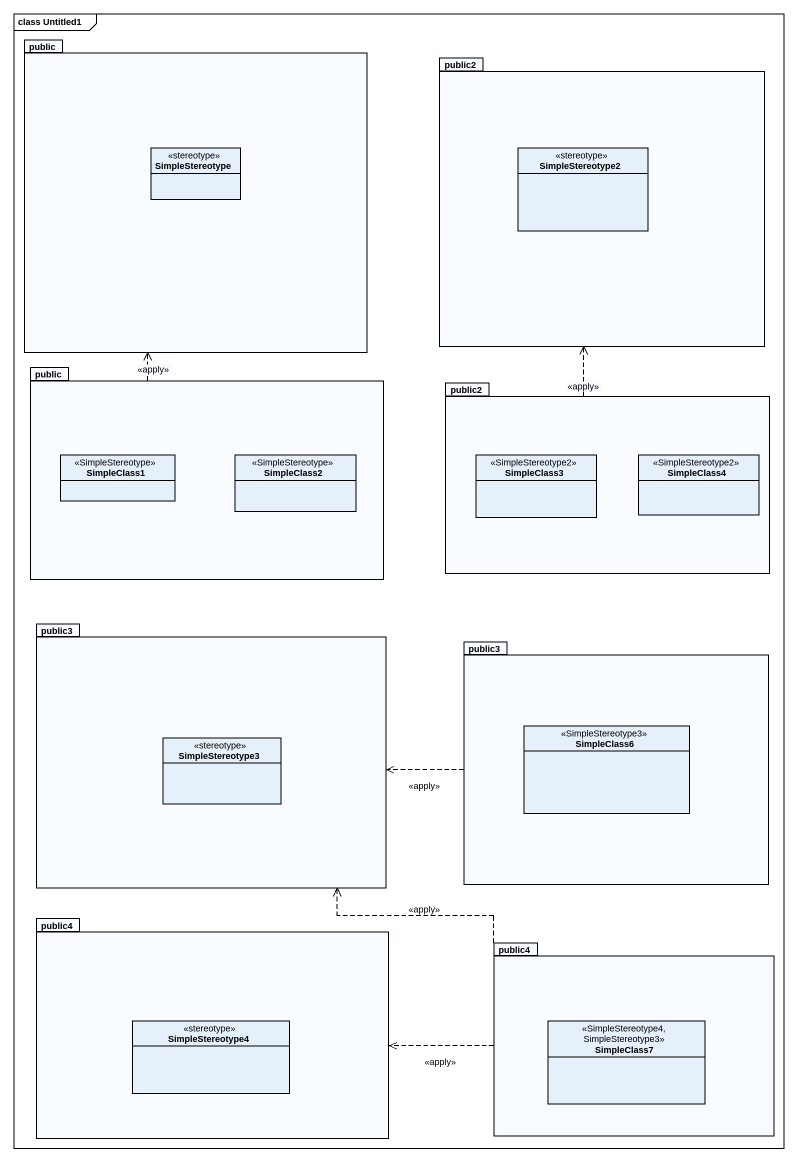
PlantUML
@startuml
mainframe class Untitled1
hide circle
hide empty members
package public {
  class SimpleStereotype <<stereotype>>
}
package public2 {
  class SimpleStereotype2 <<stereotype>>
}
package "public" as public_2 {
  class SimpleClass1 <<SimpleStereotype>>
  class SimpleClass2 <<SimpleStereotype>>
}
package "public2" as public2_2 {
  class SimpleClass3 <<SimpleStereotype2>>
  class SimpleClass4 <<SimpleStereotype2>>
}
package public3 {
  class SimpleStereotype3 <<stereotype>>
}
package "public3" as public3_2 {
  class SimpleClass6 <<SimpleStereotype3>>
}
package public4 {
  class SimpleStereotype4 <<stereotype>>
}
package "public4" as public4_2 {
  class SimpleClass7 <<SimpleStereotype4, SimpleStereotype3>>
}
public_2 .up.> public : <<apply>>
public2_2 .up.> public2 : <<apply>>
public3_2 .left.> public3 : <<apply>>
public4_2 .up.> public3 : <<apply>>
public4_2 .left.> public4 : <<apply>>
@enduml
